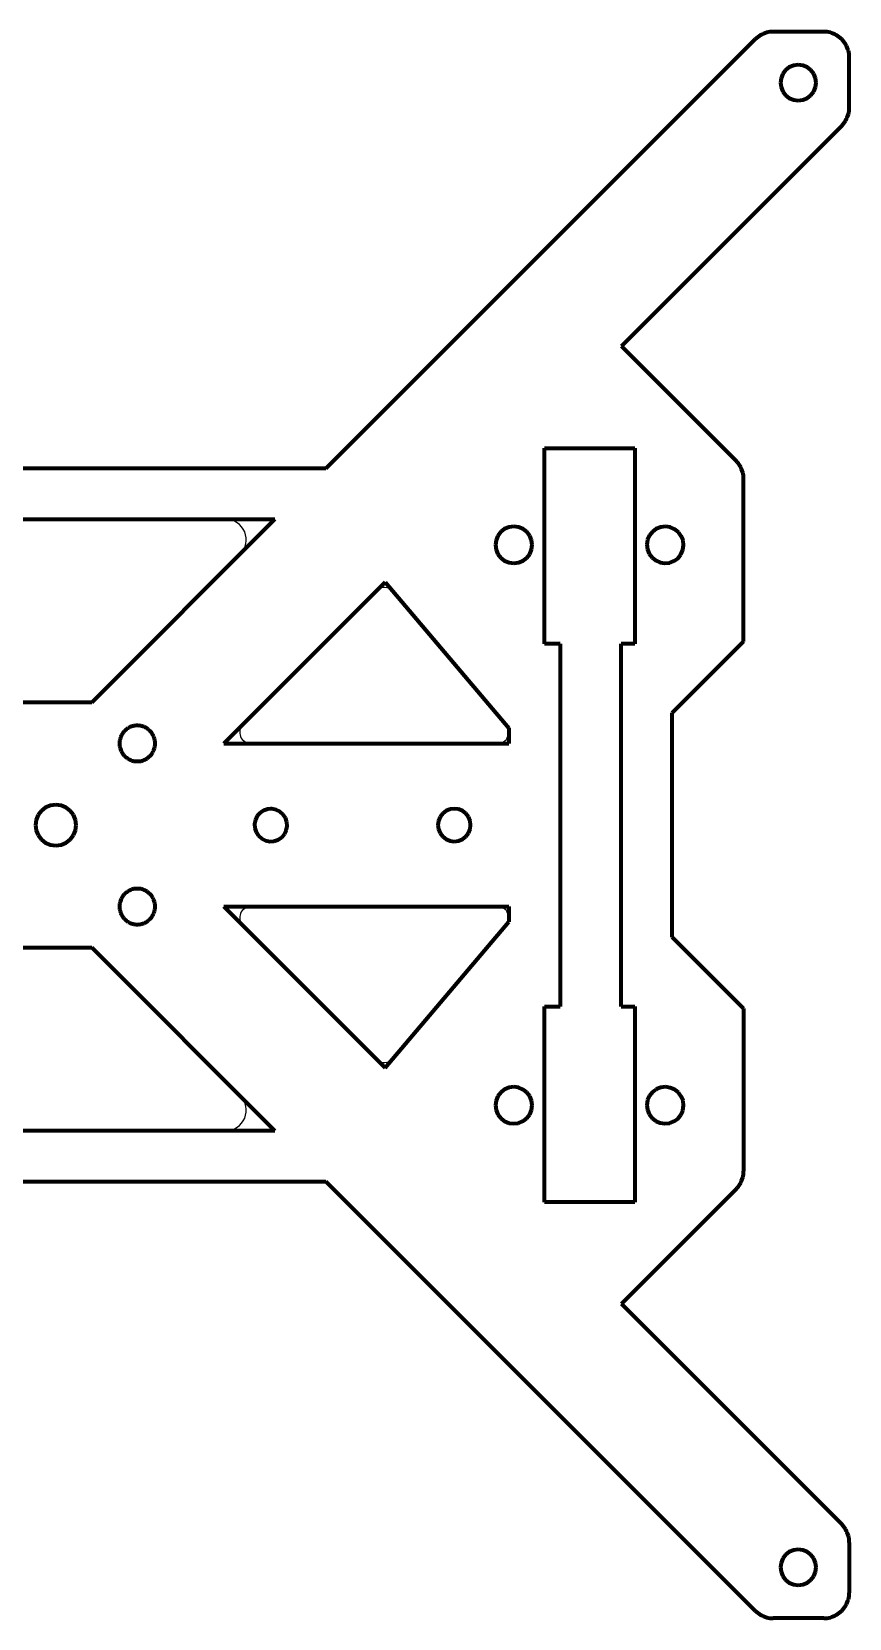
# Model space of a CAD drawing. Header units: millimetres. Extents: x 2 to 158, y 0 to 156.
# Drawn here: x 77.6 to 157.9, y 0 to 155.7 of the extents above; entities that cross this region are included whole.
import ezdxf

# ---------------------------------------------------------------- set-up
doc = ezdxf.new("R2010")
doc.units = ezdxf.units.MM
doc.layers.get('0').update_dxf_attribs({"lineweight": 70})

msp = doc.modelspace()

# ---------------------------------------------------------------- linework, layer by layer
at = {"color": 7, "lineweight": -3}
for p, q in [((150.24, 155.69), (150.4, 155.7)), ((150.4, 155.7), (155.35, 155.7)), ((155.35, 155.7), (155.51, 155.69)), ((107.1, 113.44), (148.63, 154.97)), ((148.63, 154.97), (148.75, 155.08)), ((148.75, 155.08), (148.88, 155.18)), ((148.88, 155.18), (149.01, 155.28)), ((149.01, 155.28), (149.15, 155.37)), ((149.15, 155.37), (149.29, 155.44)), ((149.29, 155.44), (149.44, 155.51)), ((149.44, 155.51), (149.6, 155.57)), ((149.6, 155.57), (149.75, 155.61)), ((149.75, 155.61), (149.91, 155.65)), ((149.91, 155.65), (150.07, 155.68)), ((150.07, 155.68), (150.24, 155.69)), ((155.51, 155.69), (155.68, 155.68)), ((155.68, 155.68), (155.84, 155.65)), ((155.84, 155.65), (156, 155.61)), ((156, 155.61), (156.15, 155.57)), ((156.15, 155.57), (156.31, 155.51)), ((156.31, 155.51), (156.46, 155.44)), ((156.46, 155.44), (156.6, 155.37)), ((156.6, 155.37), (156.74, 155.28)), ((156.74, 155.28), (156.87, 155.18)), ((156.87, 155.18), (157, 155.08)), ((157, 155.08), (157.12, 154.97)), ((157.12, 154.97), (157.23, 154.85)), ((157.23, 154.85), (157.33, 154.72)), ((157.33, 154.72), (157.43, 154.59)), ((157.43, 154.59), (157.52, 154.45)), ((157.52, 154.45), (157.59, 154.31)), ((157.59, 154.31), (157.66, 154.16)), ((157.66, 154.16), (157.72, 154)), ((157.72, 154), (157.76, 153.85)), ((157.76, 153.85), (157.8, 153.69)), ((157.8, 153.69), (157.83, 153.53)), ((157.83, 153.53), (157.84, 153.36)), ((157.84, 153.36), (157.85, 153.2)), ((157.85, 153.2), (157.85, 148.25)), ((151.16, 151.15), (151.1, 150.7)), ((151.33, 151.57), (151.16, 151.15)), ((151.61, 151.94), (151.33, 151.57)), ((151.97, 152.22), (151.61, 151.94)), ((152.4, 152.39), (151.97, 152.22)), ((152.85, 152.45), (152.4, 152.39)), ((153.3, 152.39), (152.85, 152.45)), ((153.72, 152.22), (153.3, 152.39)), ((154.09, 151.94), (153.72, 152.22)), ((154.37, 151.57), (154.09, 151.94)), ((154.54, 151.15), (154.37, 151.57)), ((154.6, 150.7), (154.54, 151.15)), ((151.1, 150.7), (151.16, 150.25)), ((151.16, 150.25), (151.33, 149.82)), ((151.33, 149.82), (151.61, 149.46)), ((154.09, 149.46), (154.37, 149.82)), ((154.37, 149.82), (154.54, 150.25)), ((154.54, 150.25), (154.6, 150.7)), ((151.61, 149.46), (151.97, 149.18)), ((151.97, 149.18), (152.4, 149.01)), ((152.4, 149.01), (152.85, 148.95)), ((152.85, 148.95), (153.3, 149.01)), ((153.3, 149.01), (153.72, 149.18)), ((153.72, 149.18), (154.09, 149.46)), ((157.83, 147.92), (157.8, 147.76)), ((157.84, 148.09), (157.83, 147.92)), ((157.85, 148.25), (157.84, 148.09)), ((135.49, 124.85), (157.12, 146.48)), ((157.23, 146.6), (157.12, 146.48)), ((157.33, 146.73), (157.23, 146.6)), ((157.43, 146.86), (157.33, 146.73)), ((157.52, 147), (157.43, 146.86)), ((157.59, 147.14), (157.52, 147)), ((157.66, 147.29), (157.59, 147.14)), ((157.72, 147.45), (157.66, 147.29)), ((157.76, 147.6), (157.72, 147.45)), ((157.8, 147.76), (157.76, 147.6)), ((135.49, 124.85), (146.75, 113.58)), ((136.8, 114.84), (127.94, 114.84)), ((127.94, 114.84), (127.94, 95.64)), ((136.8, 95.64), (136.8, 114.84)), ((54.31, 112.85), (105.69, 112.85)), ((146.75, 113.58), (146.86, 113.46)), ((146.86, 113.46), (146.97, 113.34)), ((146.97, 113.34), (147.06, 113.2)), ((147.06, 113.2), (147.15, 113.06)), ((147.15, 113.06), (147.23, 112.92)), ((147.23, 112.92), (147.29, 112.77)), ((147.29, 112.77), (147.35, 112.62)), ((147.35, 112.62), (147.4, 112.46)), ((147.4, 112.46), (147.44, 112.3)), ((147.44, 112.3), (147.46, 112.14)), ((147.46, 112.14), (147.48, 111.98)), ((147.48, 111.98), (147.48, 111.81)), ((147.48, 111.81), (147.48, 95.85)), ((96.69, 107.85), (63.31, 107.85)), ((123.38, 106.24), (123.2, 105.8)), ((123.67, 106.61), (123.38, 106.24)), ((124.04, 106.9), (123.67, 106.61)), ((124.47, 107.08), (124.04, 106.9)), ((124.94, 107.14), (124.47, 107.08)), ((125.41, 107.08), (124.94, 107.14)), ((125.84, 106.9), (125.41, 107.08)), ((126.21, 106.61), (125.84, 106.9)), ((126.5, 106.24), (126.21, 106.61)), ((126.68, 105.81), (126.5, 106.24)), ((138.25, 106.27), (138.07, 105.83)), ((138.55, 106.63), (138.25, 106.27)), ((138.92, 106.91), (138.55, 106.63)), ((139.36, 107.09), (138.92, 106.91)), ((139.83, 107.14), (139.36, 107.09)), ((140.29, 107.07), (139.83, 107.14)), ((140.72, 106.88), (140.29, 107.07)), ((141.09, 106.59), (140.72, 106.88)), ((141.37, 106.21), (141.09, 106.59)), ((141.54, 105.78), (141.37, 106.21)), ((84.12, 90.46), (98.1, 104.44)), ((123.2, 105.8), (123.14, 105.34)), ((123.14, 105.34), (123.2, 104.87)), ((123.2, 104.87), (123.38, 104.44)), ((123.38, 104.44), (123.67, 104.07)), ((126.21, 104.07), (126.5, 104.44)), ((126.5, 104.44), (126.68, 104.88)), ((126.74, 105.34), (126.68, 105.81)), ((126.68, 104.88), (126.74, 105.34)), ((138.07, 105.83), (138, 105.37)), ((138, 105.37), (138.05, 104.9)), ((138.05, 104.9), (138.22, 104.47)), ((138.22, 104.47), (138.5, 104.09)), ((141.05, 104.05), (141.34, 104.41)), ((141.34, 104.41), (141.53, 104.84)), ((141.53, 104.84), (141.6, 105.31)), ((141.6, 105.31), (141.54, 105.78)), ((123.67, 104.07), (124.04, 103.78)), ((124.04, 103.78), (124.48, 103.6)), ((124.48, 103.6), (124.94, 103.54)), ((124.94, 103.54), (125.41, 103.6)), ((125.41, 103.6), (125.84, 103.78)), ((125.84, 103.78), (126.21, 104.07)), ((138.5, 104.09), (138.87, 103.8)), ((138.87, 103.8), (139.3, 103.61)), ((139.3, 103.61), (139.77, 103.54)), ((139.77, 103.54), (140.24, 103.59)), ((140.24, 103.59), (140.67, 103.77)), ((140.67, 103.77), (141.05, 104.05)), ((111.47, 100.84), (98.37, 87.73)), ((124.19, 87.67), (113.1, 100.77)), ((127.94, 95.64), (129.48, 95.64)), ((129.48, 95.64), (129.48, 60.04)), ((135.48, 60.04), (135.48, 95.64)), ((135.48, 95.64), (136.8, 95.64)), ((147.48, 95.85), (140.48, 88.85)), ((77.29, 89.87), (82.71, 89.87)), ((140.48, 88.85), (140.48, 66.85)), ((99.15, 85.85), (123.35, 85.85)), ((100.8, 79.41), (100.4, 79.28)), ((101.1, 79.43), (100.8, 79.41)), ((101.21, 79.44), (101.1, 79.43)), ((101.62, 79.35), (101.21, 79.44)), ((119.1, 79.44), (118.69, 79.39)), ((119.51, 79.39), (119.1, 79.44)), ((99.59, 78.36), (99.5, 77.95)), ((99.5, 77.95), (99.53, 77.54)), ((99.77, 78.74), (99.59, 78.36)), ((100.05, 79.05), (99.77, 78.74)), ((100.4, 79.28), (100.05, 79.05)), ((102, 79.17), (101.62, 79.35)), ((102.31, 78.89), (102, 79.17)), ((102.54, 78.54), (102.31, 78.89)), ((102.67, 78.14), (102.54, 78.54)), ((102.7, 77.73), (102.67, 78.14)), ((117.55, 78.25), (117.5, 77.84)), ((117.71, 78.64), (117.55, 78.25)), ((117.97, 78.97), (117.71, 78.64)), ((118.3, 79.23), (117.97, 78.97)), ((118.69, 79.39), (118.3, 79.23)), ((119.9, 79.23), (119.51, 79.39)), ((120.23, 78.97), (119.9, 79.23)), ((120.49, 78.64), (120.23, 78.97)), ((120.65, 78.25), (120.49, 78.64)), ((120.7, 77.84), (120.65, 78.25)), ((99.53, 77.54), (99.66, 77.14)), ((99.66, 77.14), (99.89, 76.79)), ((99.89, 76.79), (100.2, 76.52)), ((100.2, 76.52), (100.58, 76.33)), ((100.58, 76.33), (100.99, 76.24)), ((101.4, 76.27), (101.8, 76.4)), ((101.8, 76.4), (102.15, 76.63)), ((102.15, 76.63), (102.43, 76.94)), ((102.43, 76.94), (102.61, 77.32)), ((102.61, 77.32), (102.7, 77.73)), ((117.5, 77.84), (117.55, 77.43)), ((117.55, 77.43), (117.71, 77.04)), ((117.71, 77.04), (117.97, 76.71)), ((117.97, 76.71), (118.3, 76.45)), ((118.3, 76.45), (118.69, 76.3)), ((118.69, 76.3), (119.1, 76.24)), ((119.1, 76.24), (119.51, 76.3)), ((119.51, 76.3), (119.9, 76.45)), ((119.9, 76.45), (120.23, 76.71)), ((120.23, 76.71), (120.49, 77.04)), ((120.49, 77.04), (120.65, 77.43)), ((120.65, 77.43), (120.7, 77.84)), ((100.99, 76.24), (101.4, 76.27)), ((123.35, 69.85), (99.15, 69.85)), ((98.37, 67.97), (111.47, 54.86)), ((113.1, 54.93), (124.19, 68.03)), ((82.71, 65.83), (77.29, 65.83)), ((147.48, 59.85), (140.48, 66.85)), ((98.1, 51.26), (84.12, 65.24)), ((127.94, 60.04), (127.94, 40.84)), ((129.48, 60.04), (127.94, 60.04)), ((136.8, 60.04), (135.48, 60.04)), ((136.8, 40.84), (136.8, 60.04)), ((147.48, 43.89), (147.48, 59.85)), ((123.67, 51.61), (123.38, 51.24)), ((123.94, 51.84), (123.67, 51.61)), ((124.04, 51.9), (123.94, 51.84)), ((124.47, 52.08), (124.04, 51.9)), ((124.94, 52.14), (124.47, 52.08)), ((125.41, 52.08), (124.94, 52.14)), ((125.84, 51.9), (125.41, 52.08)), ((125.94, 51.84), (125.84, 51.9)), ((126.21, 51.61), (125.94, 51.84)), ((126.5, 51.24), (126.21, 51.61)), ((138.55, 51.63), (138.25, 51.27)), ((138.83, 51.84), (138.55, 51.63)), ((138.92, 51.91), (138.83, 51.84)), ((139.36, 52.09), (138.92, 51.91)), ((139.83, 52.14), (139.36, 52.09)), ((140.29, 52.07), (139.83, 52.14)), ((140.72, 51.88), (140.29, 52.07)), ((140.8, 51.84), (140.72, 51.88)), ((141.09, 51.59), (140.8, 51.84)), ((141.37, 51.21), (141.09, 51.59)), ((123.2, 50.8), (123.14, 50.34)), ((123.14, 50.34), (123.2, 49.87)), ((123.38, 51.24), (123.2, 50.8)), ((123.2, 49.87), (123.38, 49.44)), ((126.68, 50.81), (126.5, 51.24)), ((126.5, 49.44), (126.68, 49.88)), ((126.74, 50.34), (126.68, 50.81)), ((126.68, 49.88), (126.74, 50.34)), ((138.07, 50.83), (138, 50.37)), ((138, 50.37), (138.05, 49.9)), ((138.05, 49.9), (138.22, 49.47)), ((138.25, 51.27), (138.07, 50.83)), ((141.34, 49.41), (141.53, 49.84)), ((141.54, 50.78), (141.37, 51.21)), ((141.53, 49.84), (141.6, 50.31)), ((141.6, 50.31), (141.54, 50.78)), ((123.38, 49.44), (123.67, 49.07)), ((123.67, 49.07), (123.94, 48.84)), ((123.94, 48.84), (124.04, 48.78)), ((124.04, 48.78), (124.48, 48.6)), ((124.48, 48.6), (124.94, 48.54)), ((124.94, 48.54), (125.41, 48.6)), ((125.41, 48.6), (125.84, 48.78)), ((125.84, 48.78), (125.94, 48.84)), ((125.94, 48.84), (126.21, 49.07)), ((126.21, 49.07), (126.5, 49.44)), ((138.22, 49.47), (138.5, 49.09)), ((138.5, 49.09), (138.8, 48.84)), ((138.8, 48.84), (138.87, 48.8)), ((138.87, 48.8), (139.3, 48.61)), ((139.3, 48.61), (139.77, 48.54)), ((139.77, 48.54), (140.24, 48.59)), ((140.24, 48.59), (140.67, 48.77)), ((140.67, 48.77), (140.77, 48.84)), ((140.77, 48.84), (141.05, 49.05)), ((141.05, 49.05), (141.34, 49.41)), ((63.31, 47.85), (96.69, 47.85)), ((147.48, 43.72), (147.46, 43.56)), ((147.48, 43.89), (147.48, 43.84)), ((147.48, 43.84), (147.48, 43.72)), ((105.69, 42.85), (54.31, 42.85)), ((107.1, 42.26), (148.63, 0.73)), ((135.49, 30.85), (146.75, 42.12)), ((146.86, 42.24), (146.75, 42.12)), ((146.97, 42.36), (146.86, 42.24)), ((147.06, 42.5), (146.97, 42.36)), ((147.15, 42.64), (147.06, 42.5)), ((147.23, 42.78), (147.15, 42.64)), ((147.29, 42.93), (147.23, 42.78)), ((147.35, 43.08), (147.29, 42.93)), ((147.4, 43.24), (147.35, 43.08)), ((147.44, 43.4), (147.4, 43.24)), ((147.46, 43.56), (147.44, 43.4)), ((127.94, 40.84), (136.8, 40.84)), ((135.49, 30.85), (157.12, 9.22)), ((157.12, 9.22), (157.23, 9.1)), ((157.23, 9.1), (157.33, 8.97)), ((157.33, 8.97), (157.43, 8.84)), ((157.43, 8.84), (157.52, 8.7)), ((157.52, 8.7), (157.59, 8.56)), ((157.59, 8.56), (157.66, 8.41)), ((157.66, 8.41), (157.72, 8.25)), ((157.72, 8.25), (157.76, 8.1)), ((157.76, 8.1), (157.8, 7.94)), ((157.8, 7.94), (157.83, 7.78)), ((151.61, 6.24), (151.33, 5.87)), ((151.97, 6.52), (151.61, 6.24)), ((152.4, 6.69), (151.97, 6.52)), ((152.85, 6.75), (152.4, 6.69)), ((153.3, 6.69), (152.85, 6.75)), ((153.72, 6.52), (153.3, 6.69)), ((154.09, 6.24), (153.72, 6.52)), ((154.37, 5.87), (154.09, 6.24)), ((157.83, 7.78), (157.84, 7.61)), ((157.84, 7.61), (157.85, 7.45)), ((157.85, 2.5), (157.85, 7.45)), ((151.16, 5.45), (151.1, 5)), ((151.1, 5), (151.16, 4.55)), ((151.33, 5.87), (151.16, 5.45)), ((154.54, 5.45), (154.37, 5.87)), ((154.6, 5), (154.54, 5.45)), ((154.54, 4.55), (154.6, 5)), ((151.16, 4.55), (151.33, 4.12)), ((151.33, 4.12), (151.61, 3.76)), ((151.61, 3.76), (151.97, 3.48)), ((151.97, 3.48), (152.4, 3.31)), ((152.4, 3.31), (152.85, 3.25)), ((152.85, 3.25), (153.3, 3.31)), ((153.3, 3.31), (153.72, 3.48)), ((153.72, 3.48), (154.09, 3.76)), ((154.09, 3.76), (154.37, 4.12)), ((154.37, 4.12), (154.54, 4.55)), ((157.72, 1.7), (157.66, 1.54)), ((157.76, 1.85), (157.72, 1.7)), ((157.8, 2.01), (157.76, 1.85)), ((157.83, 2.17), (157.8, 2.01)), ((157.84, 2.34), (157.83, 2.17)), ((157.85, 2.5), (157.84, 2.34)), ((148.75, 0.62), (148.63, 0.73)), ((148.88, 0.52), (148.75, 0.62)), ((149.01, 0.42), (148.88, 0.52)), ((149.15, 0.33), (149.01, 0.42)), ((149.29, 0.26), (149.15, 0.33)), ((149.44, 0.19), (149.29, 0.26)), ((149.6, 0.13), (149.44, 0.19)), ((149.75, 0.09), (149.6, 0.13)), ((149.91, 0.05), (149.75, 0.09)), ((150.07, 0.02), (149.91, 0.05)), ((150.24, 0.01), (150.07, 0.02)), ((150.4, 0), (150.24, 0.01)), ((150.4, 0), (155.35, 0)), ((155.51, 0.01), (155.35, 0)), ((155.68, 0.02), (155.51, 0.01)), ((155.84, 0.05), (155.68, 0.02)), ((156, 0.09), (155.84, 0.05)), ((156.15, 0.13), (156, 0.09)), ((156.31, 0.19), (156.15, 0.13)), ((156.46, 0.26), (156.31, 0.19)), ((156.6, 0.33), (156.46, 0.26)), ((156.74, 0.42), (156.6, 0.33)), ((156.87, 0.52), (156.74, 0.42)), ((157, 0.62), (156.87, 0.52)), ((157.12, 0.73), (157, 0.62)), ((157.23, 0.85), (157.12, 0.73)), ((157.33, 0.98), (157.23, 0.85)), ((157.43, 1.11), (157.33, 0.98)), ((157.52, 1.25), (157.43, 1.11)), ((157.59, 1.39), (157.52, 1.25)), ((157.66, 1.54), (157.59, 1.39))]:
    msp.add_line(p, q, dxfattribs=at)
for p, q in [((150.4, 155.7), (150.24, 155.69)), ((155.35, 155.7), (150.4, 155.7)), ((155.51, 155.69), (155.35, 155.7)), ((148.63, 154.97), (106.51, 112.85)), ((148.75, 155.08), (148.63, 154.97)), ((148.88, 155.18), (148.75, 155.08)), ((149.01, 155.28), (148.88, 155.18)), ((149.15, 155.37), (149.01, 155.28)), ((149.29, 155.44), (149.15, 155.37)), ((149.44, 155.51), (149.29, 155.44)), ((149.6, 155.57), (149.44, 155.51)), ((149.75, 155.61), (149.6, 155.57)), ((149.91, 155.65), (149.75, 155.61)), ((150.07, 155.68), (149.91, 155.65)), ((150.24, 155.69), (150.07, 155.68)), ((155.68, 155.68), (155.51, 155.69)), ((155.84, 155.65), (155.68, 155.68)), ((156, 155.61), (155.84, 155.65)), ((156.15, 155.57), (156, 155.61)), ((156.31, 155.51), (156.15, 155.57)), ((156.46, 155.44), (156.31, 155.51)), ((156.6, 155.37), (156.46, 155.44)), ((156.74, 155.28), (156.6, 155.37)), ((156.87, 155.18), (156.74, 155.28)), ((157, 155.08), (156.87, 155.18)), ((157.12, 154.97), (157, 155.08)), ((157.23, 154.85), (157.12, 154.97)), ((157.33, 154.72), (157.23, 154.85)), ((157.43, 154.59), (157.33, 154.72)), ((157.52, 154.45), (157.43, 154.59)), ((157.59, 154.31), (157.52, 154.45)), ((157.66, 154.16), (157.59, 154.31)), ((157.72, 154), (157.66, 154.16)), ((157.76, 153.85), (157.72, 154)), ((157.8, 153.69), (157.76, 153.85)), ((157.83, 153.53), (157.8, 153.69)), ((157.84, 153.36), (157.83, 153.53)), ((157.85, 153.2), (157.84, 153.36)), ((157.85, 148.25), (157.85, 153.2)), ((151.16, 151.15), (151.1, 150.7)), ((151.33, 151.57), (151.16, 151.15)), ((151.61, 151.94), (151.33, 151.57)), ((151.97, 152.22), (151.61, 151.94)), ((152.4, 152.39), (151.97, 152.22)), ((152.85, 152.45), (152.4, 152.39)), ((153.3, 152.39), (152.85, 152.45)), ((153.72, 152.22), (153.3, 152.39)), ((154.09, 151.94), (153.72, 152.22)), ((154.37, 151.57), (154.09, 151.94)), ((154.54, 151.15), (154.37, 151.57)), ((154.6, 150.7), (154.54, 151.15)), ((151.1, 150.7), (151.16, 150.25)), ((151.16, 150.25), (151.33, 149.82)), ((151.33, 149.82), (151.61, 149.46)), ((154.09, 149.46), (154.37, 149.82)), ((154.37, 149.82), (154.54, 150.25)), ((154.54, 150.25), (154.6, 150.7)), ((151.61, 149.46), (151.97, 149.18)), ((151.97, 149.18), (152.4, 149.01)), ((152.4, 149.01), (152.85, 148.95)), ((152.85, 148.95), (153.3, 149.01)), ((153.3, 149.01), (153.72, 149.18)), ((153.72, 149.18), (154.09, 149.46)), ((157.8, 147.76), (157.83, 147.92)), ((157.83, 147.92), (157.84, 148.09)), ((157.84, 148.09), (157.85, 148.25)), ((157.12, 146.48), (135.49, 124.85)), ((157.12, 146.48), (157.23, 146.6)), ((157.23, 146.6), (157.33, 146.73)), ((157.33, 146.73), (157.43, 146.86)), ((157.43, 146.86), (157.52, 147)), ((157.52, 147), (157.59, 147.14)), ((157.59, 147.14), (157.66, 147.29)), ((157.66, 147.29), (157.72, 147.45)), ((157.72, 147.45), (157.76, 147.6)), ((157.76, 147.6), (157.8, 147.76)), ((146.75, 113.58), (135.49, 124.85)), ((127.94, 114.84), (136.8, 114.84)), ((127.94, 95.64), (127.94, 114.84)), ((136.8, 114.84), (136.8, 95.64)), ((106.51, 112.85), (53.49, 112.85)), ((146.86, 113.46), (146.75, 113.58)), ((146.97, 113.34), (146.86, 113.46)), ((147.06, 113.2), (146.97, 113.34)), ((147.15, 113.06), (147.06, 113.2)), ((147.23, 112.92), (147.15, 113.06)), ((147.29, 112.77), (147.23, 112.92)), ((147.35, 112.62), (147.29, 112.77)), ((147.4, 112.46), (147.35, 112.62)), ((147.44, 112.3), (147.4, 112.46)), ((147.46, 112.14), (147.44, 112.3)), ((147.48, 111.98), (147.46, 112.14)), ((147.48, 111.81), (147.48, 111.98)), ((147.48, 95.85), (147.48, 111.81)), ((58.49, 107.85), (101.51, 107.85)), ((101.51, 107.85), (83.54, 89.87)), ((123.38, 106.24), (123.2, 105.8)), ((123.67, 106.61), (123.38, 106.24)), ((124.04, 106.9), (123.67, 106.61)), ((124.47, 107.08), (124.04, 106.9)), ((124.94, 107.14), (124.47, 107.08)), ((125.41, 107.08), (124.94, 107.14)), ((125.84, 106.9), (125.41, 107.08)), ((126.21, 106.61), (125.84, 106.9)), ((126.5, 106.24), (126.21, 106.61)), ((126.68, 105.81), (126.5, 106.24)), ((138.25, 106.27), (138.07, 105.83)), ((138.55, 106.63), (138.25, 106.27)), ((138.92, 106.91), (138.55, 106.63)), ((139.36, 107.09), (138.92, 106.91)), ((139.83, 107.14), (139.36, 107.09)), ((140.29, 107.07), (139.83, 107.14)), ((140.72, 106.88), (140.29, 107.07)), ((141.09, 106.59), (140.72, 106.88)), ((141.37, 106.21), (141.09, 106.59)), ((141.54, 105.78), (141.37, 106.21)), ((123.2, 105.8), (123.14, 105.34)), ((123.14, 105.34), (123.2, 104.87)), ((123.2, 104.87), (123.38, 104.44)), ((123.38, 104.44), (123.67, 104.07)), ((126.21, 104.07), (126.5, 104.44)), ((126.5, 104.44), (126.68, 104.88)), ((126.74, 105.34), (126.68, 105.81)), ((126.68, 104.88), (126.74, 105.34)), ((138.07, 105.83), (138, 105.37)), ((138, 105.37), (138.05, 104.9)), ((138.05, 104.9), (138.22, 104.47)), ((138.22, 104.47), (138.5, 104.09)), ((141.05, 104.05), (141.34, 104.41)), ((141.34, 104.41), (141.53, 104.84)), ((141.53, 104.84), (141.6, 105.31)), ((141.6, 105.31), (141.54, 105.78)), ((123.67, 104.07), (124.04, 103.78)), ((124.04, 103.78), (124.48, 103.6)), ((124.48, 103.6), (124.94, 103.54)), ((124.94, 103.54), (125.41, 103.6)), ((125.41, 103.6), (125.84, 103.78)), ((125.84, 103.78), (126.21, 104.07)), ((138.5, 104.09), (138.87, 103.8)), ((138.87, 103.8), (139.3, 103.61)), ((139.3, 103.61), (139.77, 103.54)), ((139.77, 103.54), (140.24, 103.59)), ((140.24, 103.59), (140.67, 103.77)), ((140.67, 103.77), (141.05, 104.05)), ((96.49, 85.85), (112.32, 101.69)), ((112.32, 101.69), (124.46, 87.36)), ((129.48, 95.64), (127.94, 95.64)), ((129.48, 95.64), (129.48, 60.04)), ((135.48, 60.04), (135.48, 95.64)), ((136.8, 95.64), (135.48, 95.64)), ((140.48, 88.85), (147.48, 95.85)), ((83.54, 89.87), (76.46, 89.87)), ((140.48, 66.85), (140.48, 88.85)), ((86.93, 87.24), (86.85, 87.17)), ((87.03, 87.31), (86.93, 87.24)), ((87.12, 87.37), (87.03, 87.31)), ((87.23, 87.42), (87.12, 87.37)), ((87.33, 87.47), (87.23, 87.42)), ((87.44, 87.51), (87.33, 87.47)), ((87.55, 87.54), (87.44, 87.51)), ((87.66, 87.57), (87.55, 87.54)), ((87.77, 87.59), (87.66, 87.57)), ((87.89, 87.6), (87.77, 87.59)), ((88, 87.6), (87.89, 87.6)), ((88.11, 87.6), (88, 87.6)), ((88.23, 87.59), (88.11, 87.6)), ((88.34, 87.57), (88.23, 87.59)), ((88.45, 87.54), (88.34, 87.57)), ((88.56, 87.51), (88.45, 87.54)), ((88.67, 87.47), (88.56, 87.51)), ((88.77, 87.42), (88.67, 87.47)), ((88.87, 87.37), (88.77, 87.42)), ((88.97, 87.31), (88.87, 87.37)), ((89.07, 87.24), (88.97, 87.31)), ((89.15, 87.17), (89.07, 87.24)), ((124.46, 87.36), (124.46, 85.85)), ((86.26, 86.08), (86.25, 85.96)), ((86.25, 85.96), (86.25, 85.85)), ((86.25, 85.85), (86.25, 85.74)), ((86.25, 85.74), (86.26, 85.62)), ((86.28, 86.19), (86.26, 86.08)), ((86.31, 86.3), (86.28, 86.19)), ((86.34, 86.41), (86.31, 86.3)), ((86.38, 86.52), (86.34, 86.41)), ((86.43, 86.62), (86.38, 86.52)), ((86.48, 86.73), (86.43, 86.62)), ((86.54, 86.82), (86.48, 86.73)), ((86.61, 86.92), (86.54, 86.82)), ((86.68, 87), (86.61, 86.92)), ((86.76, 87.09), (86.68, 87)), ((86.85, 87.17), (86.76, 87.09)), ((89.24, 87.09), (89.15, 87.17)), ((89.32, 87), (89.24, 87.09)), ((89.39, 86.92), (89.32, 87)), ((89.46, 86.82), (89.39, 86.92)), ((89.52, 86.73), (89.46, 86.82)), ((89.57, 86.62), (89.52, 86.73)), ((89.62, 86.52), (89.57, 86.62)), ((89.66, 86.41), (89.62, 86.52)), ((89.69, 86.3), (89.66, 86.41)), ((89.72, 86.19), (89.69, 86.3)), ((89.74, 86.08), (89.72, 86.19)), ((89.75, 85.96), (89.74, 86.08)), ((89.74, 85.62), (89.75, 85.74)), ((89.75, 85.85), (89.75, 85.96)), ((89.75, 85.74), (89.75, 85.85)), ((96.49, 85.85), (124.46, 85.85)), ((86.26, 85.62), (86.28, 85.51)), ((86.28, 85.51), (86.31, 85.4)), ((86.31, 85.4), (86.34, 85.29)), ((86.34, 85.29), (86.38, 85.18)), ((86.38, 85.18), (86.43, 85.08)), ((86.43, 85.08), (86.48, 84.98)), ((86.48, 84.98), (86.54, 84.88)), ((86.54, 84.88), (86.61, 84.78)), ((86.61, 84.78), (86.68, 84.7)), ((86.68, 84.7), (86.76, 84.61)), ((86.76, 84.61), (86.85, 84.53)), ((86.85, 84.53), (86.93, 84.46)), ((86.93, 84.46), (87.03, 84.39)), ((87.03, 84.39), (87.12, 84.33)), ((87.12, 84.33), (87.23, 84.28)), ((87.23, 84.28), (87.33, 84.23)), ((87.33, 84.23), (87.44, 84.19)), ((87.44, 84.19), (87.55, 84.16)), ((87.55, 84.16), (87.66, 84.13)), ((87.66, 84.13), (87.77, 84.11)), ((87.77, 84.11), (87.89, 84.1)), ((87.89, 84.1), (88, 84.1)), ((88, 84.1), (88.11, 84.1)), ((88.11, 84.1), (88.23, 84.11)), ((88.23, 84.11), (88.34, 84.13)), ((88.34, 84.13), (88.45, 84.16)), ((88.45, 84.16), (88.56, 84.19)), ((88.56, 84.19), (88.67, 84.23)), ((88.67, 84.23), (88.77, 84.28)), ((88.77, 84.28), (88.87, 84.33)), ((88.87, 84.33), (88.97, 84.39)), ((88.97, 84.39), (89.07, 84.46)), ((89.07, 84.46), (89.15, 84.53)), ((89.15, 84.53), (89.24, 84.61)), ((89.24, 84.61), (89.32, 84.7)), ((89.32, 84.7), (89.39, 84.78)), ((89.39, 84.78), (89.46, 84.88)), ((89.46, 84.88), (89.52, 84.98)), ((89.52, 84.98), (89.57, 85.08)), ((89.57, 85.08), (89.62, 85.18)), ((89.62, 85.18), (89.66, 85.29)), ((89.66, 85.29), (89.69, 85.4)), ((89.69, 85.4), (89.72, 85.51)), ((89.72, 85.51), (89.74, 85.62)), ((79, 79.57), (78.59, 79.25)), ((79.48, 79.77), (79, 79.57)), ((80, 79.84), (79.48, 79.77)), ((80.52, 79.77), (80, 79.84)), ((81, 79.57), (80.52, 79.77)), ((81.41, 79.25), (81, 79.57)), ((100.8, 79.41), (100.4, 79.28)), ((101.1, 79.43), (100.8, 79.41)), ((101.21, 79.44), (101.1, 79.43)), ((101.62, 79.35), (101.21, 79.44)), ((119.1, 79.44), (118.69, 79.39)), ((119.51, 79.39), (119.1, 79.44)), ((78.07, 78.36), (78, 77.84)), ((78.27, 78.84), (78.07, 78.36)), ((78.59, 79.25), (78.27, 78.84)), ((81.73, 78.84), (81.41, 79.25)), ((81.93, 78.36), (81.73, 78.84)), ((82, 77.84), (81.93, 78.36)), ((99.59, 78.36), (99.5, 77.95)), ((99.5, 77.95), (99.53, 77.54)), ((99.77, 78.74), (99.59, 78.36)), ((100.05, 79.05), (99.77, 78.74)), ((100.4, 79.28), (100.05, 79.05)), ((102, 79.17), (101.62, 79.35)), ((102.31, 78.89), (102, 79.17)), ((102.54, 78.54), (102.31, 78.89)), ((102.67, 78.14), (102.54, 78.54)), ((102.7, 77.73), (102.67, 78.14)), ((117.55, 78.25), (117.5, 77.84)), ((117.71, 78.64), (117.55, 78.25)), ((117.97, 78.97), (117.71, 78.64)), ((118.3, 79.23), (117.97, 78.97)), ((118.69, 79.39), (118.3, 79.23)), ((119.9, 79.23), (119.51, 79.39)), ((120.23, 78.97), (119.9, 79.23)), ((120.49, 78.64), (120.23, 78.97)), ((120.65, 78.25), (120.49, 78.64)), ((120.7, 77.84), (120.65, 78.25)), ((78, 77.84), (78.07, 77.32)), ((78.07, 77.32), (78.27, 76.84)), ((78.27, 76.84), (78.59, 76.43)), ((78.59, 76.43), (79, 76.11)), ((81, 76.11), (81.41, 76.43)), ((81.41, 76.43), (81.73, 76.84)), ((81.73, 76.84), (81.93, 77.32)), ((81.93, 77.32), (82, 77.84)), ((99.53, 77.54), (99.66, 77.14)), ((99.66, 77.14), (99.89, 76.79)), ((99.89, 76.79), (100.2, 76.52)), ((100.2, 76.52), (100.58, 76.33)), ((100.58, 76.33), (100.99, 76.24)), ((101.4, 76.27), (101.8, 76.4)), ((101.8, 76.4), (102.15, 76.63)), ((102.15, 76.63), (102.43, 76.94)), ((102.43, 76.94), (102.61, 77.32)), ((102.61, 77.32), (102.7, 77.73)), ((117.5, 77.84), (117.55, 77.43)), ((117.55, 77.43), (117.71, 77.04)), ((117.71, 77.04), (117.97, 76.71)), ((117.97, 76.71), (118.3, 76.45)), ((118.3, 76.45), (118.69, 76.3)), ((118.69, 76.3), (119.1, 76.24)), ((119.1, 76.24), (119.51, 76.3)), ((119.51, 76.3), (119.9, 76.45)), ((119.9, 76.45), (120.23, 76.71)), ((120.23, 76.71), (120.49, 77.04)), ((120.49, 77.04), (120.65, 77.43)), ((120.65, 77.43), (120.7, 77.84)), ((79, 76.11), (79.48, 75.91)), ((79.48, 75.91), (80, 75.84)), ((80, 75.84), (80.52, 75.91)), ((80.52, 75.91), (81, 76.11)), ((100.99, 76.24), (101.4, 76.27)), ((86.26, 70.08), (86.25, 69.96)), ((86.28, 70.19), (86.26, 70.08)), ((86.31, 70.3), (86.28, 70.19)), ((86.34, 70.41), (86.31, 70.3)), ((86.38, 70.52), (86.34, 70.41)), ((86.43, 70.62), (86.38, 70.52)), ((86.48, 70.73), (86.43, 70.62)), ((86.54, 70.82), (86.48, 70.73)), ((86.61, 70.92), (86.54, 70.82)), ((86.68, 71), (86.61, 70.92)), ((86.76, 71.09), (86.68, 71)), ((86.85, 71.17), (86.76, 71.09)), ((86.93, 71.24), (86.85, 71.17)), ((87.03, 71.31), (86.93, 71.24)), ((87.12, 71.37), (87.03, 71.31)), ((87.23, 71.42), (87.12, 71.37)), ((87.33, 71.47), (87.23, 71.42)), ((87.44, 71.51), (87.33, 71.47)), ((87.55, 71.54), (87.44, 71.51)), ((87.66, 71.57), (87.55, 71.54)), ((87.77, 71.59), (87.66, 71.57)), ((87.89, 71.6), (87.77, 71.59)), ((88, 71.6), (87.89, 71.6)), ((88.11, 71.6), (88, 71.6)), ((88.23, 71.59), (88.11, 71.6)), ((88.34, 71.57), (88.23, 71.59)), ((88.45, 71.54), (88.34, 71.57)), ((88.56, 71.51), (88.45, 71.54)), ((88.67, 71.47), (88.56, 71.51)), ((88.77, 71.42), (88.67, 71.47)), ((88.87, 71.37), (88.77, 71.42)), ((88.97, 71.31), (88.87, 71.37)), ((89.07, 71.24), (88.97, 71.31)), ((89.15, 71.17), (89.07, 71.24)), ((89.24, 71.09), (89.15, 71.17)), ((89.32, 71), (89.24, 71.09)), ((89.39, 70.92), (89.32, 71)), ((89.46, 70.82), (89.39, 70.92)), ((89.52, 70.73), (89.46, 70.82)), ((89.57, 70.62), (89.52, 70.73)), ((89.62, 70.52), (89.57, 70.62)), ((89.66, 70.41), (89.62, 70.52)), ((89.69, 70.3), (89.66, 70.41)), ((89.72, 70.19), (89.69, 70.3)), ((89.74, 70.08), (89.72, 70.19)), ((89.75, 69.96), (89.74, 70.08)), ((86.25, 69.96), (86.25, 69.85)), ((86.25, 69.85), (86.25, 69.74)), ((86.25, 69.74), (86.26, 69.62)), ((86.26, 69.62), (86.28, 69.51)), ((86.28, 69.51), (86.31, 69.4)), ((86.31, 69.4), (86.34, 69.29)), ((86.34, 69.29), (86.38, 69.18)), ((86.38, 69.18), (86.43, 69.08)), ((86.43, 69.08), (86.48, 68.98)), ((86.48, 68.98), (86.54, 68.88)), ((86.54, 68.88), (86.61, 68.78)), ((86.61, 68.78), (86.68, 68.7)), ((86.68, 68.7), (86.76, 68.61)), ((86.76, 68.61), (86.85, 68.53)), ((86.85, 68.53), (86.93, 68.46)), ((89.07, 68.46), (89.15, 68.53)), ((89.15, 68.53), (89.24, 68.61)), ((89.24, 68.61), (89.32, 68.7)), ((89.32, 68.7), (89.39, 68.78)), ((89.39, 68.78), (89.46, 68.88)), ((89.46, 68.88), (89.52, 68.98)), ((89.52, 68.98), (89.57, 69.08)), ((89.57, 69.08), (89.62, 69.18)), ((89.62, 69.18), (89.66, 69.29)), ((89.66, 69.29), (89.69, 69.4)), ((89.69, 69.4), (89.72, 69.51)), ((89.72, 69.51), (89.74, 69.62)), ((89.74, 69.62), (89.75, 69.74)), ((89.75, 69.85), (89.75, 69.96)), ((89.75, 69.74), (89.75, 69.85)), ((96.49, 69.85), (112.32, 54.01)), ((96.49, 69.85), (124.46, 69.85)), ((124.46, 69.85), (124.46, 68.34)), ((86.93, 68.46), (87.03, 68.39)), ((87.03, 68.39), (87.12, 68.33)), ((87.12, 68.33), (87.23, 68.28)), ((87.23, 68.28), (87.33, 68.23)), ((87.33, 68.23), (87.44, 68.19)), ((87.44, 68.19), (87.55, 68.16)), ((87.55, 68.16), (87.66, 68.13)), ((87.66, 68.13), (87.77, 68.11)), ((87.77, 68.11), (87.89, 68.1)), ((87.89, 68.1), (88, 68.1)), ((88, 68.1), (88.11, 68.1)), ((88.11, 68.1), (88.23, 68.11)), ((88.23, 68.11), (88.34, 68.13)), ((88.34, 68.13), (88.45, 68.16)), ((88.45, 68.16), (88.56, 68.19)), ((88.56, 68.19), (88.67, 68.23)), ((88.67, 68.23), (88.77, 68.28)), ((88.77, 68.28), (88.87, 68.33)), ((88.87, 68.33), (88.97, 68.39)), ((88.97, 68.39), (89.07, 68.46)), ((112.32, 54.01), (124.46, 68.34)), ((76.46, 65.83), (83.54, 65.83)), ((101.51, 47.85), (83.54, 65.83)), ((140.48, 66.85), (147.48, 59.85)), ((127.94, 60.04), (129.48, 60.04)), ((127.94, 40.84), (127.94, 60.04)), ((135.48, 60.04), (136.8, 60.04)), ((136.8, 60.04), (136.8, 40.84)), ((147.48, 59.85), (147.48, 43.89)), ((123.67, 51.61), (123.38, 51.24)), ((123.94, 51.84), (123.67, 51.61)), ((124.04, 51.9), (123.94, 51.84)), ((124.47, 52.08), (124.04, 51.9)), ((124.94, 52.14), (124.47, 52.08)), ((125.41, 52.08), (124.94, 52.14)), ((125.84, 51.9), (125.41, 52.08)), ((125.94, 51.84), (125.84, 51.9)), ((126.21, 51.61), (125.94, 51.84)), ((126.5, 51.24), (126.21, 51.61)), ((138.55, 51.63), (138.25, 51.27)), ((138.83, 51.84), (138.55, 51.63)), ((138.8, 51.84), (138.83, 51.84)), ((138.92, 51.91), (138.83, 51.84)), ((139.36, 52.09), (138.92, 51.91)), ((139.83, 52.14), (139.36, 52.09)), ((140.29, 52.07), (139.83, 52.14)), ((140.72, 51.88), (140.29, 52.07)), ((140.8, 51.84), (140.72, 51.88)), ((141.09, 51.59), (140.8, 51.84)), ((141.37, 51.21), (141.09, 51.59)), ((123.2, 50.8), (123.14, 50.34)), ((123.14, 50.34), (123.2, 49.87)), ((123.38, 51.24), (123.2, 50.8)), ((123.2, 49.87), (123.38, 49.44)), ((126.68, 50.81), (126.5, 51.24)), ((126.5, 49.44), (126.68, 49.88)), ((126.74, 50.34), (126.68, 50.81)), ((126.68, 49.88), (126.74, 50.34)), ((138.07, 50.83), (138, 50.37)), ((138, 50.37), (138.05, 49.9)), ((138.05, 49.9), (138.22, 49.47)), ((138.25, 51.27), (138.07, 50.83)), ((141.34, 49.41), (141.53, 49.84)), ((141.54, 50.78), (141.37, 51.21)), ((141.53, 49.84), (141.6, 50.31)), ((141.6, 50.31), (141.54, 50.78)), ((123.38, 49.44), (123.67, 49.07)), ((123.67, 49.07), (123.94, 48.84)), ((123.94, 48.84), (124.04, 48.78)), ((124.04, 48.78), (124.48, 48.6)), ((124.48, 48.6), (124.94, 48.54)), ((124.94, 48.54), (125.41, 48.6)), ((125.41, 48.6), (125.84, 48.78)), ((125.84, 48.78), (125.94, 48.84)), ((125.94, 48.84), (126.21, 49.07)), ((126.21, 49.07), (126.5, 49.44)), ((138.22, 49.47), (138.5, 49.09)), ((138.5, 49.09), (138.8, 48.84)), ((138.8, 48.84), (138.87, 48.8)), ((138.87, 48.8), (139.3, 48.61)), ((139.3, 48.61), (139.77, 48.54)), ((139.77, 48.54), (140.24, 48.59)), ((140.24, 48.59), (140.67, 48.77)), ((140.67, 48.77), (140.77, 48.84)), ((140.77, 48.84), (141.05, 49.05)), ((141.05, 49.05), (141.34, 49.41)), ((101.51, 47.85), (58.49, 47.85)), ((147.46, 43.56), (147.48, 43.72)), ((147.48, 43.84), (147.48, 43.89)), ((147.48, 43.72), (147.48, 43.84)), ((53.49, 42.85), (106.51, 42.85)), ((148.63, 0.73), (106.51, 42.85)), ((146.75, 42.12), (135.49, 30.85)), ((146.75, 42.12), (146.86, 42.24)), ((146.86, 42.24), (146.97, 42.36)), ((146.97, 42.36), (147.06, 42.5)), ((147.06, 42.5), (147.15, 42.64)), ((147.15, 42.64), (147.23, 42.78)), ((147.23, 42.78), (147.29, 42.93)), ((147.29, 42.93), (147.35, 43.08)), ((147.35, 43.08), (147.4, 43.24)), ((147.4, 43.24), (147.44, 43.4)), ((147.44, 43.4), (147.46, 43.56)), ((136.8, 40.84), (127.94, 40.84)), ((157.12, 9.22), (135.49, 30.85)), ((157.23, 9.1), (157.12, 9.22)), ((157.33, 8.97), (157.23, 9.1)), ((157.43, 8.84), (157.33, 8.97)), ((157.52, 8.7), (157.43, 8.84)), ((157.59, 8.56), (157.52, 8.7)), ((157.66, 8.41), (157.59, 8.56)), ((157.72, 8.25), (157.66, 8.41)), ((157.76, 8.1), (157.72, 8.25)), ((157.8, 7.94), (157.76, 8.1)), ((157.83, 7.78), (157.8, 7.94)), ((151.61, 6.24), (151.33, 5.87)), ((151.97, 6.52), (151.61, 6.24)), ((152.4, 6.69), (151.97, 6.52)), ((152.85, 6.75), (152.4, 6.69)), ((153.3, 6.69), (152.85, 6.75)), ((153.72, 6.52), (153.3, 6.69)), ((154.09, 6.24), (153.72, 6.52)), ((154.37, 5.87), (154.09, 6.24)), ((157.84, 7.61), (157.83, 7.78)), ((157.85, 7.45), (157.84, 7.61)), ((157.85, 7.45), (157.85, 2.5)), ((151.16, 5.45), (151.1, 5)), ((151.1, 5), (151.16, 4.55)), ((151.33, 5.87), (151.16, 5.45)), ((154.54, 5.45), (154.37, 5.87)), ((154.6, 5), (154.54, 5.45)), ((154.54, 4.55), (154.6, 5)), ((151.16, 4.55), (151.33, 4.12)), ((151.33, 4.12), (151.61, 3.76)), ((151.61, 3.76), (151.97, 3.48)), ((151.97, 3.48), (152.4, 3.31)), ((152.4, 3.31), (152.85, 3.25)), ((152.85, 3.25), (153.3, 3.31)), ((153.3, 3.31), (153.72, 3.48)), ((153.72, 3.48), (154.09, 3.76)), ((154.09, 3.76), (154.37, 4.12)), ((154.37, 4.12), (154.54, 4.55)), ((157.66, 1.54), (157.72, 1.7)), ((157.72, 1.7), (157.76, 1.85)), ((157.76, 1.85), (157.8, 2.01)), ((157.8, 2.01), (157.83, 2.17)), ((157.83, 2.17), (157.84, 2.34)), ((157.84, 2.34), (157.85, 2.5)), ((148.63, 0.73), (148.75, 0.62)), ((148.75, 0.62), (148.88, 0.52)), ((148.88, 0.52), (149.01, 0.42)), ((149.01, 0.42), (149.15, 0.33)), ((149.15, 0.33), (149.29, 0.26)), ((149.29, 0.26), (149.44, 0.19)), ((149.44, 0.19), (149.6, 0.13)), ((149.6, 0.13), (149.75, 0.09)), ((149.75, 0.09), (149.91, 0.05)), ((149.91, 0.05), (150.07, 0.02)), ((150.07, 0.02), (150.24, 0.01)), ((150.24, 0.01), (150.4, 0)), ((155.35, 0), (150.4, 0)), ((155.35, 0), (155.51, 0.01)), ((155.51, 0.01), (155.68, 0.02)), ((155.68, 0.02), (155.84, 0.05)), ((155.84, 0.05), (156, 0.09)), ((156, 0.09), (156.15, 0.13)), ((156.15, 0.13), (156.31, 0.19)), ((156.31, 0.19), (156.46, 0.26)), ((156.46, 0.26), (156.6, 0.33)), ((156.6, 0.33), (156.74, 0.42)), ((156.74, 0.42), (156.87, 0.52)), ((156.87, 0.52), (157, 0.62)), ((157, 0.62), (157.12, 0.73)), ((157.12, 0.73), (157.23, 0.85)), ((157.23, 0.85), (157.33, 0.98)), ((157.33, 0.98), (157.43, 1.11)), ((157.43, 1.11), (157.52, 1.25)), ((157.52, 1.25), (157.59, 1.39)), ((157.59, 1.39), (157.66, 1.54))]:
    msp.add_line(p, q)
for centre, radius, start, end in [((105.69, 114.85), 2, 270, 315), ((96.69, 105.85), 2, 315, 90), ((112.25, 100.06), 1.1, 40.2571, 135), ((82.71, 91.87), 2, 270, 315), ((99.15, 86.95), 1.1, 135, 270), ((123.35, 86.95), 1.1, 270, 40.2571), ((99.15, 68.75), 1.1, 90, 225), ((123.35, 68.75), 1.1, 319.7429, 90), ((82.71, 63.83), 2, 45, 90), ((112.25, 55.64), 1.1, 225, 319.7429), ((96.69, 49.85), 2, 270, 45), ((105.69, 40.85), 2, 45, 90)]:
    msp.add_arc(centre, radius, start, end, dxfattribs=at)

doc.saveas('drawing.dxf')
